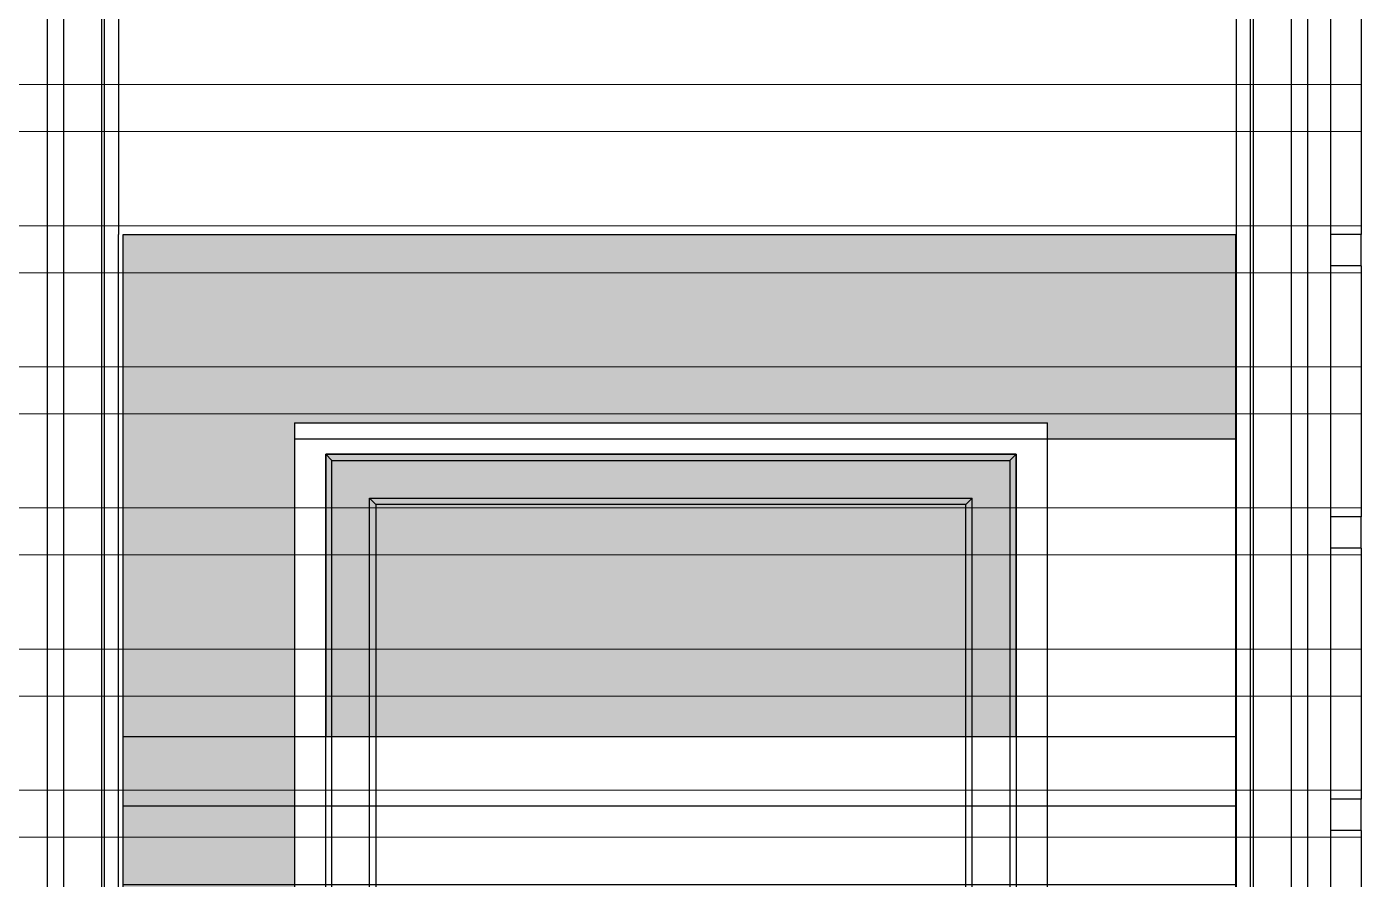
# Model space of a CAD drawing. Header units: inches. Extents: x 37.8 to 126.9, y 5.9 to 51.9.
# Drawn here: x 115.272 to 117.398, y 28.915 to 30.274 of the extents above; entities that cross this region are included whole.
import ezdxf

# ---------------------------------------------------------------- set-up
doc = ezdxf.new("R2010")
doc.units = ezdxf.units.IN
doc.header["$MEASUREMENT"] = 0
doc.layers.add('hatch', color=45, linetype='Continuous', lineweight=9)
doc.layers.add('LAYER1', color=8, linetype='Continuous', lineweight=9)

msp = doc.modelspace()

# ---------------------------------------------------------------- hatches: boundary and pattern name
h = msp.add_hatch(color=0)
h.dxf.hatch_style = 1
h.paths.add_polyline_path([(117.19803, 29.94228), (116.89803, 29.94228), (115.69803, 29.94228), (115.42516, 29.94228), (115.42516, 28.39228), (115.69803, 28.39228), (115.69803, 29.61637), (115.69803, 29.64228), (116.89803, 29.64228), (116.89803, 29.61637), (117.19803, 29.61637), (117.19803, 29.74228), (117.19803, 29.79228)])
h = msp.add_hatch(color=0)
h.dxf.hatch_style = 1
h.paths.add_polyline_path([(115.42516, 29.14228), (115.69803, 29.14228), (115.69803, 29.64228), (116.89803, 29.64228), (116.89803, 29.61637), (117.19803, 29.61637), (117.19803, 29.74228), (117.19803, 29.79228), (117.19803, 29.94228), (116.89803, 29.94228), (115.69803, 29.94228), (115.42516, 29.94228)])
at = {"true_color": 0x9898cc}
h = msp.add_hatch(dxfattribs=at)
h.set_pattern_fill('ANSI31', color=253, angle=135)
h.set_pattern_definition([(180, (290.93332, 353.28142), (-1e-17, -0.125), [])])
h.paths.add_polyline_path([(117.19803, 29.14228), (115.42516, 29.14228), (115.42516, 28.44228), (117.19803, 28.44228)])
at = {"layer": 'hatch'}
h = msp.add_hatch(color=256, dxfattribs=at)
h.dxf.hatch_style = 1
h.set_gradient(color1=(149, 180, 223), color2=(188, 208, 235), one_color=1, tint=0.83, name='INVCURVED')
h.paths.add_polyline_path([(115.74803, 29.14228), (116.84803, 29.14228), (116.84803, 29.59228), (115.74803, 29.59228)])
at = {"layer": 'LAYER1', "true_color": 0xc2b093}
h = msp.add_hatch(dxfattribs=at)
h.set_pattern_fill('ANSI32', color=253, scale=0.6, angle=135)
h.set_pattern_definition([(180, (290.93332, 359.28142), (-1e-17, -0.225), []), (180, (290.85832, 359.35642), (-1e-17, -0.225), [])])
h.paths.add_polyline_path([(106.05653, 37.34228), (106.05653, 37.54228), (106.05653, 37.59228), (106.05653, 37.99228), (106.05653, 38.04228), (106.05653, 38.44228), (106.05653, 38.49228), (106.05653, 38.84228), (107.05653, 38.84228), (107.05653, 38.49228), (107.05653, 38.44228), (107.05653, 38.04228), (107.05653, 37.99228), (107.05653, 37.59228), (107.05653, 37.54228), (107.05653, 37.34228)], flags=16)
h.paths.add_polyline_path([(107.99803, 37.34228), (107.99803, 37.54228), (107.99803, 37.59228), (107.99803, 37.99228), (107.99803, 38.04228), (107.99803, 38.44228), (107.99803, 38.49228), (107.99803, 38.84228), (108.99803, 38.84228), (108.99803, 38.49228), (108.99803, 38.44228), (108.99803, 38.04228), (108.99803, 37.99228), (108.99803, 37.59228), (108.99803, 37.54228), (108.99803, 37.34228)], flags=16)
h.paths.add_polyline_path([(116.59064, 26.14228), (116.59064, 26.94228), (117.19803, 26.94228), (117.19803, 26.14228)])
h.paths.add_polyline_path([(117.39803, 37.34228), (109.19803, 37.34228), (109.19803, 40.69228), (109.19803, 40.99228), (104.09803, 40.99228), (104.09803, 37.34228), (102.15807, 37.34228), (102.15807, 20.54228), (107.51799, 20.54228), (107.51799, 22.74228), (108.71799, 22.74228), (108.71799, 20.54228), (108.91799, 20.54228), (108.91799, 22.74228), (112.11799, 22.74228), (112.11799, 20.54228), (117.39803, 20.54228)])

# ---------------------------------------------------------------- linework, layer by layer
for p, q in [((115.30453, 29.94228), (115.30453, 30.34228)), ((115.33053, 29.94228), (115.33053, 30.34228)), ((115.39122, 29.94228), (115.39122, 30.34228)), ((115.39553, 29.94228), (115.39553, 30.34228)), ((115.41803, 30.34228), (115.41803, 29.94228)), ((117.1987, 30.34228), (117.1987, 29.94228)), ((117.2212, 30.34228), (117.2212, 29.94228)), ((117.22551, 30.34228), (117.22551, 29.94228)), ((117.2862, 30.34228), (117.2862, 29.94228)), ((117.3122, 30.34228), (117.3122, 29.94228)), ((117.3487, 30.34228), (117.3487, 29.94228)), ((117.39803, 30.34228), (117.39803, 29.94228)), ((115.30453, 29.89228), (115.30453, 29.94228)), ((115.33053, 29.89228), (115.33053, 29.94228)), ((115.39122, 29.89228), (115.39122, 29.94228)), ((115.39553, 29.89228), (115.39553, 29.94228)), ((115.41803, 29.89228), (115.41803, 29.94228)), ((115.42516, 28.39228), (115.42516, 29.94228)), ((115.42516, 29.94228), (115.69803, 29.94228)), ((115.69803, 29.94228), (117.19803, 29.94228)), ((117.19803, 29.89228), (117.19803, 29.94228)), ((117.1987, 29.94228), (117.1987, 29.89228)), ((117.2212, 29.94228), (117.2212, 29.89228)), ((117.22551, 29.94228), (117.22551, 29.89228)), ((117.2862, 29.94228), (117.2862, 29.89228)), ((117.3122, 29.94228), (117.3122, 29.89228)), ((117.39803, 29.94228), (117.3487, 29.94228)), ((117.3487, 29.94228), (117.3487, 29.89228)), ((117.39803, 29.89228), (117.39803, 29.94228)), ((115.30453, 29.49228), (115.30453, 29.89228)), ((115.33053, 29.49228), (115.33053, 29.89228)), ((115.39122, 29.49228), (115.39122, 29.89228)), ((115.39553, 29.49228), (115.39553, 29.89228)), ((115.41803, 29.49228), (115.41803, 29.89228)), ((117.19803, 29.49228), (117.19803, 29.89228)), ((117.1987, 29.89228), (117.1987, 29.49228)), ((117.2212, 29.89228), (117.2212, 29.49228)), ((117.22551, 29.89228), (117.22551, 29.49228)), ((117.2862, 29.89228), (117.2862, 29.49228)), ((117.3122, 29.89228), (117.3122, 29.49228)), ((117.39803, 29.89228), (117.3487, 29.89228)), ((117.3487, 29.89228), (117.3487, 29.49228)), ((117.39803, 29.89228), (117.39803, 29.49228)), ((115.69803, 29.64228), (116.89803, 29.64228)), ((115.69803, 29.64228), (115.69803, 28.39228)), ((115.69803, 29.64228), (116.89803, 29.64228)), ((115.69803, 29.64228), (115.69803, 29.14228)), ((116.89803, 28.39228), (116.89803, 29.64228)), ((116.89803, 29.14228), (116.89803, 29.64228)), ((117.19803, 29.61637), (115.69803, 29.61637)), ((117.19803, 29.61637), (115.69803, 29.61637)), ((115.69803, 29.61637), (115.69803, 29.14228)), ((115.74803, 29.59228), (116.84803, 29.59228)), ((115.75803, 29.58228), (115.74803, 29.59228)), ((115.74803, 28.39228), (115.74803, 29.59228)), ((115.74803, 29.59228), (116.84803, 29.59228)), ((115.74803, 29.14228), (115.74803, 29.59228)), ((115.75803, 29.58228), (116.83803, 29.58228)), ((115.75803, 28.39228), (115.75803, 29.58228)), ((116.83803, 29.58228), (116.84803, 29.59228)), ((116.83803, 29.58228), (116.83803, 28.39228)), ((116.84803, 29.59228), (116.84803, 28.39228)), ((116.84803, 29.59228), (116.84803, 29.14228)), ((115.81803, 29.52228), (116.77803, 29.52228)), ((115.82803, 29.51228), (115.81803, 29.52228)), ((115.81803, 28.39228), (115.81803, 29.52228)), ((116.76803, 29.51228), (116.77803, 29.52228)), ((116.77803, 28.39228), (116.77803, 29.52228)), ((116.76803, 29.51228), (115.82803, 29.51228)), ((115.82803, 29.51228), (115.82803, 28.39228)), ((116.76803, 28.39228), (116.76803, 29.51228)), ((115.30453, 29.44228), (115.30453, 29.49228)), ((115.33053, 29.44228), (115.33053, 29.49228)), ((115.39122, 29.44228), (115.39122, 29.49228)), ((115.39553, 29.44228), (115.39553, 29.49228)), ((115.41803, 29.44228), (115.41803, 29.49228)), ((117.19803, 29.44228), (117.19803, 29.49228)), ((117.1987, 29.49228), (117.1987, 29.44228)), ((117.2212, 29.49228), (117.2212, 29.44228)), ((117.22551, 29.49228), (117.22551, 29.44228)), ((117.2862, 29.49228), (117.2862, 29.44228)), ((117.3122, 29.49228), (117.3122, 29.44228)), ((117.39803, 29.49228), (117.3487, 29.49228)), ((117.3487, 29.49228), (117.3487, 29.44228)), ((117.39803, 29.44228), (117.39803, 29.49228)), ((115.30453, 29.04228), (115.30453, 29.44228)), ((115.33053, 29.04228), (115.33053, 29.44228)), ((115.39122, 29.04228), (115.39122, 29.44228)), ((115.39553, 29.04228), (115.39553, 29.44228)), ((115.41803, 29.04228), (115.41803, 29.44228)), ((117.19803, 29.04228), (117.19803, 29.44228)), ((117.1987, 29.44228), (117.1987, 29.04228)), ((117.2212, 29.44228), (117.2212, 29.04228)), ((117.22551, 29.44228), (117.22551, 29.04228)), ((117.2862, 29.44228), (117.2862, 29.04228)), ((117.3122, 29.44228), (117.3122, 29.04228)), ((117.39803, 29.44228), (117.3487, 29.44228)), ((117.3487, 29.44228), (117.3487, 29.04228)), ((117.39803, 29.44228), (117.39803, 29.04228)), ((115.30453, 28.99228), (115.30453, 29.04228)), ((115.33053, 28.99228), (115.33053, 29.04228)), ((115.39122, 28.99228), (115.39122, 29.04228)), ((115.39553, 28.99228), (115.39553, 29.04228)), ((115.41803, 28.99228), (115.41803, 29.04228)), ((117.19803, 28.99228), (117.19803, 29.04228)), ((117.1987, 29.04228), (117.1987, 28.99228)), ((117.2212, 29.04228), (117.2212, 28.99228)), ((117.22551, 29.04228), (117.22551, 28.99228)), ((117.2862, 29.04228), (117.2862, 28.99228)), ((117.3122, 29.04228), (117.3122, 28.99228)), ((117.39803, 29.04228), (117.3487, 29.04228)), ((117.3487, 29.04228), (117.3487, 28.99228)), ((117.39803, 28.99228), (117.39803, 29.04228)), ((115.30453, 28.59228), (115.30453, 28.99228)), ((115.33053, 28.59228), (115.33053, 28.99228)), ((115.39122, 28.59228), (115.39122, 28.99228)), ((115.39553, 28.59228), (115.39553, 28.99228)), ((115.41803, 28.59228), (115.41803, 28.99228)), ((117.19803, 28.59228), (117.19803, 28.99228)), ((117.1987, 28.99228), (117.1987, 28.59228)), ((117.2212, 28.99228), (117.2212, 28.59228)), ((117.22551, 28.99228), (117.22551, 28.59228)), ((117.2862, 28.99228), (117.2862, 28.59228)), ((117.3122, 28.99228), (117.3122, 28.59228)), ((117.39803, 28.99228), (117.3487, 28.99228)), ((117.3487, 28.99228), (117.3487, 28.59228)), ((117.39803, 28.99228), (117.39803, 28.59228))]:
    msp.add_line(p, q)
msp.add_lwpolyline([(116.84803, 29.14228), (116.84803, 29.59228), (115.74803, 29.59228), (115.74803, 29.14228)])
msp.add_lwpolyline([(115.42516, 29.14228), (117.19803, 29.14228), (117.19803, 28.39228), (115.42516, 28.39228)], close=True)

doc.saveas('drawing.dxf')
